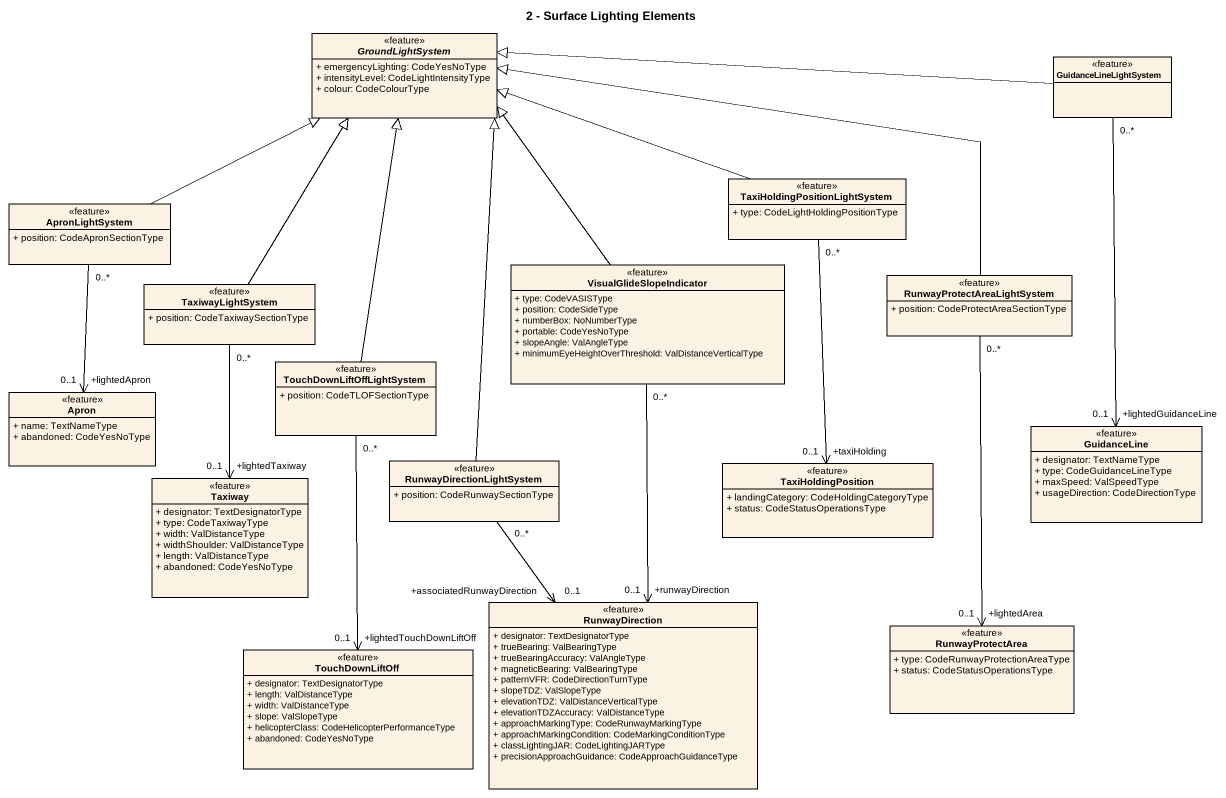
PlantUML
@startuml
title 2 - Surface Lighting Elements
hide circle
hide empty members
skinparam classAttributeIconSize 0
abstract class GroundLightSystem <<feature>> {
  + emergencyLighting: CodeYesNoType
  + intensityLevel: CodeLightIntensityType
  + colour: CodeColourType
}
class GuidanceLineLightSystem <<feature>>
class ApronLightSystem <<feature>> {
  + position: CodeApronSectionType
}
class "TaxiHoldingPositionLightSystem" as TaxiHoldingPositionLightSyst <<feature>> {
  + type: CodeLightHoldingPositionType
}
class TaxiwayLightSystem <<feature>> {
  + position: CodeTaxiwaySectionType
}
class VisualGlideSlopeIndicator <<feature>> {
  + type: CodeVASISType
  + position: CodeSideType
  + numberBox: NoNumberType
  + portable: CodeYesNoType
  + slopeAngle: ValAngleType
  + minimumEyeHeightOverThreshold: ValDistanceVerticalType
}
class RunwayProtectAreaLightSystem <<feature>> {
  + position: CodeProtectAreaSectionType
}
class TouchDownLiftOffLightSystem <<feature>> {
  + position: CodeTLOFSectionType
}
class Apron <<feature>> {
  + name: TextNameType
  + abandoned: CodeYesNoType
}
class GuidanceLine <<feature>> {
  + designator: TextNameType
  + type: CodeGuidanceLineType
  + maxSpeed: ValSpeedType
  + usageDirection: CodeDirectionType
}
class Taxiway <<feature>> {
  + designator: TextDesignatorType
  + type: CodeTaxiwayType
  + width: ValDistanceType
  + widthShoulder: ValDistanceType
  + length: ValDistanceType
  + abandoned: CodeYesNoType
}
class RunwayDirectionLightSystem <<feature>> {
  + position: CodeRunwaySectionType
}
class TaxiHoldingPosition <<feature>> {
  + landingCategory: CodeHoldingCategoryType
  + status: CodeStatusOperationsType
}
class RunwayDirection <<feature>> {
  + designator: TextDesignatorType
  + trueBearing: ValBearingType
  + trueBearingAccuracy: ValAngleType
  + magneticBearing: ValBearingType
  + patternVFR: CodeDirectionTurnType
  + slopeTDZ: ValSlopeType
  + elevationTDZ: ValDistanceVerticalType
  + elevationTDZAccuracy: ValDistanceType
  + approachMarkingType: CodeRunwayMarkingType
  + approachMarkingCondition: CodeMarkingConditionType
  + classLightingJAR: CodeLightingJARType
  + precisionApproachGuidance: CodeApproachGuidanceType
}
class RunwayProtectArea <<feature>> {
  + type: CodeRunwayProtectionAreaType
  + status: CodeStatusOperationsType
}
class TouchDownLiftOff <<feature>> {
  + designator: TextDesignatorType
  + length: ValDistanceType
  + width: ValDistanceType
  + slope: ValSlopeType
  + helicopterClass: CodeHelicopterPerformanceType
  + abandoned: CodeYesNoType
}
GuidanceLineLightSystem -left-|> GroundLightSystem
GuidanceLineLightSystem "0..*" --> "+lightedGuidanceLine\n0..1" GuidanceLine
ApronLightSystem -right-|> GroundLightSystem
TaxiHoldingPositionLightSyst -left-|> GroundLightSystem
TaxiHoldingPositionLightSyst "0..*" --> "+taxiHolding\n0..1" TaxiHoldingPosition
TaxiwayLightSystem -up-|> GroundLightSystem
VisualGlideSlopeIndicator -up-|> GroundLightSystem
VisualGlideSlopeIndicator "0..*" --> "+runwayDirection\n0..1" RunwayDirection
RunwayProtectAreaLightSystem -left-|> GroundLightSystem
RunwayProtectAreaLightSystem "0..*" --> "+lightedArea\n0..1" RunwayProtectArea
TouchDownLiftOffLightSystem -up-|> GroundLightSystem
Apron "+lightedApron\n0..1" <-up- "0..*" ApronLightSystem
Taxiway "+lightedTaxiway\n0..1" <-up- "0..*" TaxiwayLightSystem
RunwayDirectionLightSystem -up-|> GroundLightSystem
RunwayDirectionLightSystem "0..*" --> "+associatedRunwayDirection\n0..1" RunwayDirection
TouchDownLiftOff "+lightedTouchDownLiftOff\n0..1" <-up- "0..*" TouchDownLiftOffLightSystem
@enduml
